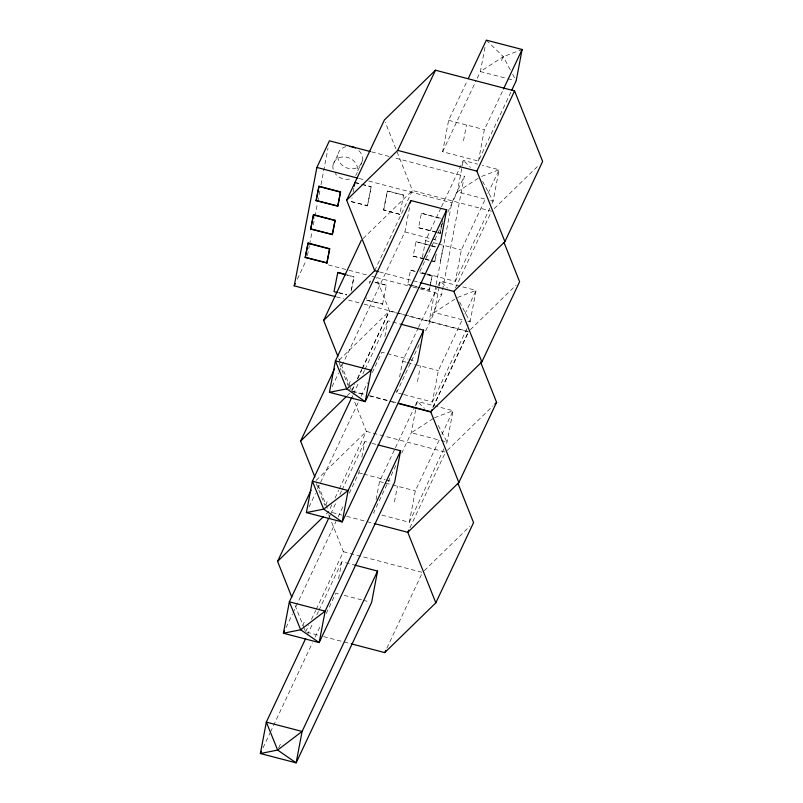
<?xml version="1.0" encoding="UTF-8"?>
<svg xmlns="http://www.w3.org/2000/svg" width="803" height="803" viewBox="0 0 803 803"><rect width="100%" height="100%" fill="white"/><g stroke="black" fill="none" stroke-linecap="round" stroke-linejoin="round"><path stroke-width="0.6" stroke-dasharray="4.01 3.01" d="M338.585 578.642L341.797 561.739L354.916 565.151M349.295 493.183L358.861 472.857L359.553 469.233M361.842 457.158L364.833 441.449L370.795 443.005M384.858 336.517L387.839 320.819L400.958 324.231M339.007 371.99L404.903 231.937L409.952 205.357M376.085 499.667L379.528 481.549L394.946 448.787M402.564 394.223L396.602 392.667L397.053 390.248M399.583 376.968L402.564 361.26L417.972 328.507M422.358 257.532L425.57 240.619L440.988 207.867M510.838 92.174L478.417 161.072L442.644 151.747L448.606 120.34L467.205 80.812M394.434 501.915L397.415 486.206M417.47 381.626L420.451 365.927M440.476 260.995L443.457 245.286M463.512 140.706L466.493 125.007M415.653 409.811L411.297 432.757L401.731 453.093M416.576 404.983L417.259 401.359L453.043 410.684L447.08 442.092L445.484 445.474M439.151 287.113L434.333 312.477L424.767 332.803M439.382 285.898L440.295 281.07L476.079 290.405L470.106 321.802L468.52 325.195M484.962 47.397L480.375 71.557L476.651 79.457M381.907 515.125L409.339 522.281L415.302 490.874L439.753 438.92M403.758 394.534L432.375 401.992L438.338 370.595L462.789 318.64M426.764 273.893L455.381 281.361L461.344 249.954L485.795 198M478.417 161.072L484.38 129.664L502.989 90.137M307.439 255.565L309.316 245.798M309.546 244.584L312.116 231.154M313.28 225.051L314.686 217.723M314.917 216.499L317.496 203.079M317.727 201.854L319.835 190.873M320.999 184.77L328.015 148.143M361.962 184.218L371.207 186.647L367.463 205.859L351.272 201.613L352.075 197.799M353.079 192.138L353.892 188.324M351.122 291.158L353.972 276.684L347.026 274.867M367.463 205.859L371.207 186.647M351.473 289.712L353.972 276.684M366.409 300.141L382.72 304.116L366.409 300.141L366.861 297.772M369.581 283.559L370.153 280.93L369.701 283.298M383.643 210.095L387.397 190.883L403.588 195.129L399.834 214.341L383.643 210.095L387.397 190.883M382.589 304.377L386.343 285.165L374.78 282.144M419.688 287.695L407.693 284.553L410.544 270.079L415.342 271.334M423.934 258.967L413.144 256.137L415.984 241.663L430.378 245.427M436.571 232.428L418.584 227.721L421.424 213.247L443.015 218.898M420.892 288.006L429.284 290.204L430.418 284.292M430.639 283.108L432.134 275.73L420.14 272.588M425.128 259.279L434.724 261.788L436.089 254.692M437.765 232.75L440.164 233.372L442.664 220.353M429.284 290.204L429.866 287.574M430.087 286.39L432.134 275.73M434.724 261.788L436.21 254.421M440.164 233.372L442.333 222.451M435.909 285.788L429.133 321.19L441.65 294.571L464.325 176.168L393.259 157.549M436.139 284.563L451.808 202.778L464.325 176.168M333.004 164.916L337.953 154.407M297.351 279.193L306.214 260.333M362.464 160.831L357.526 171.34A12.748 10.861 25.2 0 0 344.085 156.906A12.748 10.861 25.2 0 0 333.616 170.718M351.272 201.613L367.583 205.588M403.588 195.129L387.277 191.154M399.834 214.341L383.774 209.834M374.7 270.671L412.431 190.482L385.299 122.287M332.091 386.665L338.475 373.114M442.644 151.747L476.119 80.591M386.343 285.165L374.66 282.405M421.424 213.247L442.885 219.169M418.584 227.721L436.691 232.167M348.733 384.577L350.238 381.365M415.984 241.663L430.247 245.698M501.453 60.596L503.3 56.662L522.121 49.475M413.144 256.137L424.054 258.696M351.664 390.961L354.846 384.185M357.506 378.534L361.762 369.5M362.294 368.366L389.395 310.771L376.527 278.4M352.216 390.188L354.876 384.537M357.536 378.886L361.782 369.852M362.314 368.728L389.425 311.122L468.55 331.85M410.544 270.079L415.211 271.605M353.29 394.223L359.132 381.806M362.856 373.897L364.452 370.504M364.984 369.38L387.839 320.819M441.52 206.742L463.301 160.429L477.614 164.163M407.693 284.553L411.417 285.226M309.055 506.954L315.438 493.403M317.566 488.876L358.489 401.912M361.139 396.27L367.523 382.71M372.301 372.552L381.867 352.216L408.105 359.061M442.463 223.465L419.608 272.026L425.57 273.582M447.773 212.173L457.339 191.837L463.301 160.429L470.448 167.385M325.697 504.856L327.202 501.654M331.84 504.816L328.658 511.591L324.171 515.958M335.032 498.041L338.756 490.141M339.278 489.007L366.389 431.402L351.674 394.424M329.22 517.122L330.284 514.864M330.816 513.739L336.658 501.313M339.85 494.538L341.446 491.145M341.978 490.021L364.833 441.449M418.504 327.383L437.645 286.721M438.167 285.587L440.295 281.07L447.442 288.026M487.923 193.483L499.085 169.764L482.382 165.408M286.049 627.595L292.433 614.034M292.965 612.91L336.005 521.418M338.133 516.901L343.453 505.609M396.602 392.667L419.447 344.106M455.381 281.361L489.93 207.947M492.058 203.43L493.122 201.172L499.085 169.764L481.368 176.53M455.421 288.016L491.024 212.343M302.691 625.497L304.196 622.285M305.622 631.881L308.804 625.105M311.464 619.454L315.72 610.421M316.252 609.286L343.353 551.691L330.936 520.485M307.248 635.153L313.09 622.726M316.814 614.817L318.41 611.434M318.942 610.3L341.797 561.739M395.467 447.662L414.609 407.001M415.141 405.876L417.259 401.359L424.406 408.305M464.917 314.124L476.079 290.405L457.258 297.582L434.333 312.477L462.96 319.935M263.013 747.874L269.928 733.189M270.46 732.065L312.447 642.832M315.097 637.191L320.949 624.764M326.259 613.472L335.825 593.136L339.408 594.069M395.889 465.509L373.566 512.946L377.139 513.88M432.375 401.992L467.988 326.319M432.917 407.171L467.988 332.623M432.947 407.522L468.019 332.984M278.651 747.914L281.16 742.574M441.881 434.403L453.043 410.684L434.222 417.871M409.339 522.281L444.952 446.609M409.911 527.812L445.514 452.139L366.389 431.402L315.308 481.188M386.875 648.091L422.478 572.419L343.353 551.691M363.137 238.511L412.431 190.482L491.556 211.209M494.246 208.589L539.054 164.926M339.237 360.025L389.425 311.122M347.207 395.678L349.897 393.058M470.317 329.752L516.018 285.216M447.311 450.393L493.012 405.846M424.275 570.672L469.976 526.136M510.306 69.871L503.3 56.662L480.375 71.557L506.613 78.393M478.176 178.306L457.339 191.837L485.966 199.305M433.178 418.544L411.297 432.757L439.924 440.225M507.807 78.704L513.769 80.26M448.606 120.34L484.38 129.664M490.733 200.549L493.122 201.172L482.603 181.348M404.903 231.937L431.141 238.782M432.335 239.083L438.297 240.639M425.57 240.619L429.153 241.552M433.921 242.797L437.494 243.731M438.689 244.042L461.354 249.954M467.727 321.18L470.106 321.802L459.597 301.988M409.299 359.373L415.261 360.928M402.564 361.26L406.137 362.193M407.332 362.504L414.489 364.371M415.683 364.682L438.338 370.595M441.118 440.536L447.08 442.092L437.725 424.476M371.98 443.316L376.758 444.561M358.861 472.857L362.444 473.79M363.639 474.101L385.099 479.702M386.293 480.013L392.255 481.569M379.528 481.549L384.296 482.784M385.49 483.095L391.452 484.651M392.647 484.962L415.302 490.874M344.176 595.314L362.063 599.982M363.257 600.293L369.219 601.848M371.578 151.867L392.055 157.227M359.051 178.487L363.869 179.742M368.687 181.006L451.808 202.778M355.026 182.401L360.808 183.917M354.896 182.672L360.677 184.188M361.832 184.489L371.086 186.908M437.896 232.479L440.295 233.111M431.572 245.748L437.575 247.314M431.452 246.009L437.444 247.585M425.259 259.008L434.855 261.527M420.009 272.859L432.004 276.001M379.488 271.936L419.056 282.295M412.622 285.547L419.818 287.424M421.013 287.745L429.404 289.943M328.427 264.91L347.699 269.959M348.904 270.27L366.971 275.007M371.789 276.272L375.402 277.216M376.607 277.527L411.537 286.681M412.742 286.992L418.764 288.578M419.969 288.889L441.65 294.571M346.906 275.138L353.842 276.955M338.776 292.603L346.866 294.721M338.655 292.874L346.745 294.992M336.377 296.889L343.604 298.776M348.422 300.041L362.876 303.825M364.08 304.146L468.52 331.498M352.858 391.272L364.853 394.414M369.641 395.668L391.222 401.319M392.426 401.641L396.02 402.584M351.684 391.312L364.873 394.765M369.671 396.02L396.05 402.935M332.251 512.535L341.837 515.054M346.635 516.309L365.817 521.328M367.021 521.649L373.014 523.215M306.816 632.192L318.811 635.334M323.599 636.588L349.978 643.504M486.337 40.15L503.3 56.662M512.645 74.277L516.158 80.882M338.786 358.6L340.623 363.217M341.084 364.371L349.827 386.333M350.279 387.488L351.202 389.806M339.257 363.207L349.837 389.796M318.078 485.012L328.196 510.437M316.221 483.496L324.964 505.458M328.638 514.703L330.475 519.33M295.042 605.291L303.775 627.253M304.237 628.408L305.16 630.726M358.911 150.623A12.748 10.861 25.2 0 1 357.726 167.325A12.748 10.861 25.2 0 1 339.318 161.774A12.748 10.861 25.2 0 1 345.862 146.698M349.606 179.049A12.748 10.861 25.2 0 1 335.142 173.458M357.245 172.414A12.748 10.861 25.2 0 1 355.609 175.456"/><path stroke-width="1.2" d="M400.958 324.231L423.613 330.143L417.65 361.551L342.178 521.93L306.405 512.595L312.367 481.198L351.694 397.615M329.441 392.316L335.403 360.908L410.875 200.529L446.649 209.864L440.686 241.261L365.214 401.641L329.441 392.316L346.715 388.853L371.177 370.243L446.649 209.864M410.413 202.948L410.875 200.529M354.916 565.151L377.571 571.063L371.608 602.471L296.136 762.85L260.363 753.525L266.325 722.118L305.652 638.536M377.942 444.872L400.607 450.784L394.644 482.181L319.172 642.571L283.399 633.236L289.361 601.828L328.688 518.256M468.269 78.553L486.337 40.15L522.121 49.475L516.158 80.882L511.902 89.916M335.172 296.568L294.219 285.838L316.894 167.436L329.411 140.826L370.374 151.556M305.23 257.532L308.081 243.058L329.672 248.719L326.941 262.922L305.23 257.532L308.081 243.058M310.681 229.116L313.521 214.642L335.112 220.293L332.392 234.506L310.681 229.116L313.521 214.642M316.121 200.7L318.962 186.226L340.552 191.877L337.832 206.09L316.121 200.7L318.962 186.226M326.821 263.193L329.672 248.719M332.261 234.767L335.112 220.293M337.702 206.351L340.552 191.877M337.491 292.563L334.028 291.66L337.782 272.448L345.872 274.566M354.213 186.226L355.026 182.401M294.219 285.838L295.263 283.63M378.293 271.615L374.7 270.671L346.645 200.168L384.386 119.978L435.467 70.202L514.593 90.93L542.637 161.433L504.906 241.623L453.825 291.409L420.25 282.606M337.782 272.448L345.752 274.837M346.645 200.168L397.726 150.392L435.467 70.202M337.872 356.281L323.619 320.457L361.35 240.258M314.856 476.922L300.603 441.088L334.62 368.808M291.83 597.201L277.577 561.377L311.052 490.221M503.511 89.013L522.121 49.475M504.906 241.623L476.862 171.119L514.593 90.93M423.613 330.143L348.141 490.523L342.178 521.93L323.679 509.132L312.367 481.198L348.141 490.523L323.679 509.132L306.405 512.595M284.453 630.977L283.399 633.236L300.673 629.773L325.135 611.163L400.607 450.784M261.427 751.267L260.363 753.525L277.637 750.062L302.099 731.443L377.571 571.063M374.208 523.526L407.783 532.329L458.864 482.543L430.82 412.039L431.884 409.781M398.418 403.206L430.789 411.688L481.87 361.912L519.601 281.723L503.973 242.426M408.847 530.07L407.783 532.329L435.828 602.832L384.747 652.608L351.182 643.815M458.864 482.543L496.595 402.353L480.505 361.902M384.747 652.608L385.811 650.35M435.828 602.832L473.559 522.643L457.931 483.346M323.619 320.457L374.7 270.671M300.603 441.088L346.314 396.552M277.577 561.377L323.278 516.831M494.809 404.1L496.595 402.353M397.726 150.392L476.862 171.119M316.894 167.436L357.847 178.166M318.841 186.487L340.422 192.148M316.241 200.429L336.628 205.779M313.401 214.913L334.981 220.564M310.801 228.855L332.392 234.506M307.961 243.329L329.541 248.98M305.361 257.271L326.941 262.922M398.449 403.558L430.82 412.039M453.825 291.409L481.87 361.912M350.128 146.467A12.748 10.861 25.2 0 1 355.368 148.053M302.099 731.443L296.136 762.85L277.637 750.062L266.325 722.118L302.099 731.443M325.135 611.163L319.172 642.571L300.673 629.773L289.361 601.828L325.135 611.163M371.177 370.243L365.214 401.641L346.715 388.853L335.403 360.908L371.177 370.243"/></g></svg>
